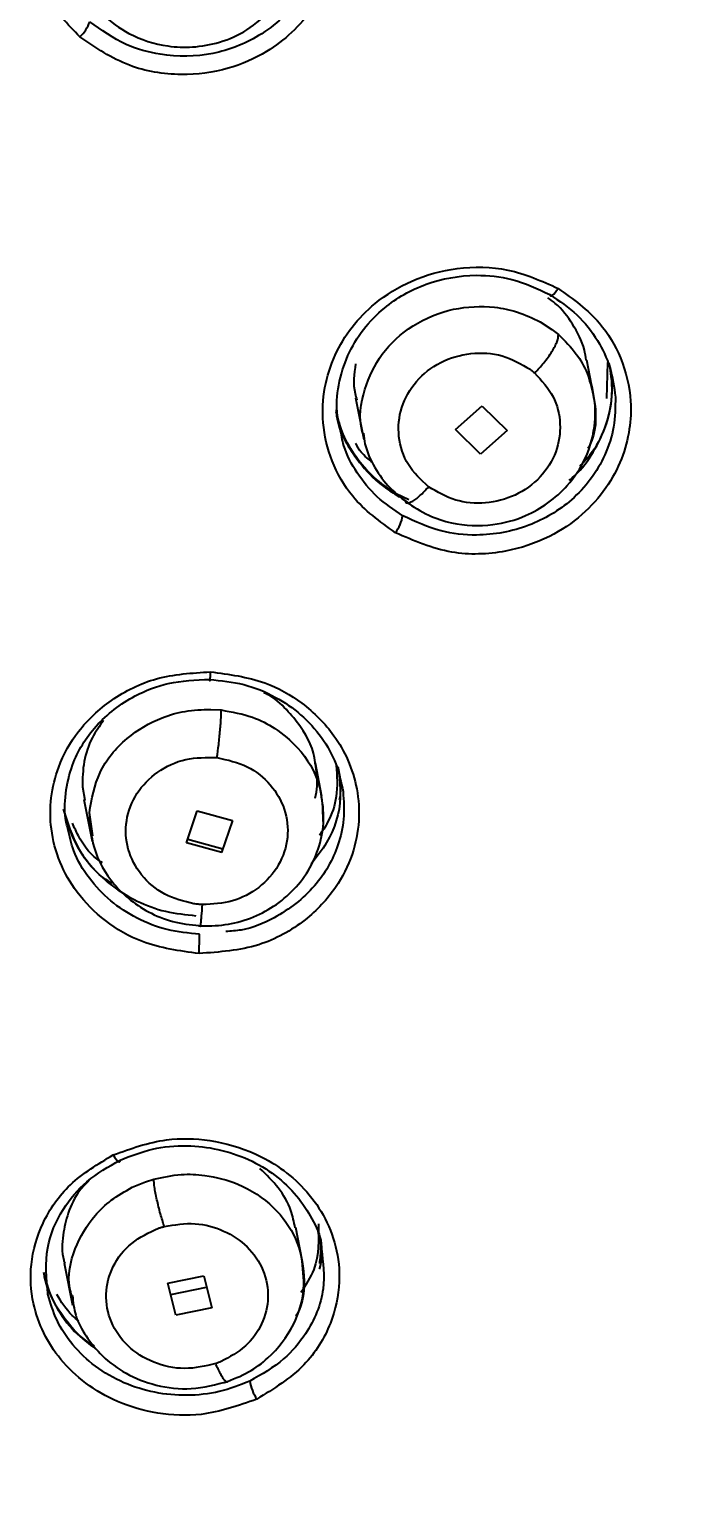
# Model space of a CAD drawing. Header units: millimetres. Extents: x 14183 to 14777, y -4239 to -3399.
# Drawn here: x 14402.23 to 14404.48, y -3744.43 to -3739.38 of the extents above; entities that cross this region are included whole.
import ezdxf

# ---------------------------------------------------------------- set-up
doc = ezdxf.new("R2010")
doc.units = ezdxf.units.MM
doc.header["$LTSCALE"] = 0.1
doc.layers.get('0').update_dxf_attribs({"lineweight": 15})
doc.layers.add('DIM', color=3, linetype='Continuous', lineweight=9)
doc.styles.add('ARIAL', font='arial.ttf')
doc.dimstyles.new('사본 ISO-25', dxfattribs={"dimtxt": 4, "dimasz": 3.5, "dimexe": 0.5, "dimexo": 0.625, "dimgap": 1.5, "dimtad": 1, "dimtih": 1, "dimtoh": 1, "dimdec": 1, "dimlfac": 4, "dimdsep": 46, "dimtxsty": 'ARIAL', "dimcen": 0, "dimclrd": 3, "dimclre": 3, "dimclrt": 3, "dimadec": 1, "dimazin": 0, "dimtfac": 1, "dimtdec": 1, "dimtmove": 0, "dimatfit": 3, "dimfxl": 1.25, "dimtfill": 1, "dimarcsym": 0})

# ---------------------------------------------------------------- blocks, each defined once
blk = doc.blocks.new('*D59')
at = {"layer": 'Defpoints', "color": 0, "transparency": 16777216}
for p in [(14392.1947, -3643.2869), (14495.7345, -4145.3429), (14510.029, -4145.3429)]:
    blk.add_point(p, dxfattribs=at)
at = {"layer": 'DIM', "color": 3, "lineweight": -2, "transparency": 16777216}
for p, q in [((14392.8197, -3643.2869), (14510.529, -3643.2869)), ((14510.029, -3646.7869), (14510.029, -3891.3741)), ((14510.029, -4141.8429), (14510.029, -3899.6183)), ((14496.3595, -4145.3429), (14510.529, -4145.3429))]:
    blk.add_line(p, q, dxfattribs=at)
at = {"layer": 'DIM', "color": 3, "transparency": 16777216}
for points in [[(14509.4457, -3646.7869), (14510.6124, -3646.7869), (14510.029, -3643.2869)], [(14509.4457, -4141.8429), (14510.6124, -4141.8429), (14510.029, -4145.3429)]]:
    blk.add_solid(points, dxfattribs=at)
at = {"layer": 'DIM', "color": 3, "transparency": 16777216, "insert": (14510.029, -3895.4962), "char_height": 4, "attachment_point": 5, "style": 'ARIAL', "bg_fill": 3, "box_fill_scale": 1.1, "bg_fill_color": 256, "bg_fill_true_color": 13158600, "bg_fill_transparency": 0}
blk.add_mtext('(2280)', dxfattribs=at)

msp = doc.modelspace()

# ---------------------------------------------------------------- linework, layer by layer
at = {"linetype": 'Continuous', "lineweight": 25}
for p, q in [((14403.9766, -3740.3816), (14404.0165, -3740.4072)), ((14404.0165, -3740.4072), (14404.039, -3740.425)), ((14404.159, -3740.6306), (14404.1358, -3740.5121)), ((14404.2068, -3740.5209), (14404.2027, -3740.6439)), ((14403.3459, -3740.6411), (14403.3738, -3740.784)), ((14403.6866, -3740.7492), (14403.7781, -3740.6689)), ((14403.7779, -3740.669), (14403.8634, -3740.7531)), ((14403.7728, -3740.8339), (14403.6866, -3740.7491)), ((14403.8634, -3740.7531), (14403.772, -3740.8332)), ((14403.5281, -3740.9891), (14403.484, -3740.9696)), ((14402.8508, -3741.7054), (14402.8867, -3741.7076)), ((14403.2303, -3742.0029), (14403.2083, -3741.8899)), ((14402.412, -3741.9703), (14402.4206, -3742.0155)), ((14402.4173, -3742.0136), (14402.4452, -3742.1563)), ((14402.768, -3742.1615), (14402.8049, -3742.052)), ((14402.8048, -3742.0521), (14402.9246, -3742.0854)), ((14402.4484, -3742.1381), (14402.4361, -3742.0584)), ((14402.9246, -3742.0854), (14402.8878, -3742.1948)), ((14402.7724, -3742.1486), (14402.8921, -3742.1819)), ((14402.8888, -3742.195), (14402.768, -3742.1615)), ((14402.6273, -3743.3197), (14402.6558, -3743.3107)), ((14402.5825, -3743.3385), (14402.6273, -3743.3197)), ((14403.1633, -3743.5874), (14403.1415, -3743.476)), ((14402.3502, -3743.598), (14402.3781, -3743.7408)), ((14402.7043, -3743.6658), (14402.8266, -3743.6406)), ((14402.7319, -3743.7754), (14402.7043, -3743.6658)), ((14402.8266, -3743.6406), (14402.8542, -3743.75)), ((14402.7141, -3743.7046), (14402.8363, -3743.6792)), ((14402.8546, -3743.7499), (14402.7319, -3743.7753))]:
    msp.add_line(p, q, dxfattribs=at)
at = {"linetype": 'Continuous', "lineweight": 25, "flags": 128}
for points in [[(14404.0098, -3740.2885), (14404.0105, -3740.2916), (14404.0122, -3740.293), (14404.0149, -3740.2926), (14404.0184, -3740.2904), (14404.0227, -3740.2866), (14404.0275, -3740.2814), (14404.0327, -3740.2748), (14404.038, -3740.2672)], [(14402.8492, -3741.5774), (14402.8488, -3741.5862), (14402.8485, -3741.5938), (14402.8481, -3741.6), (14402.8478, -3741.6046), (14402.8475, -3741.6072), (14402.8473, -3741.6079), (14402.8471, -3741.6065), (14402.8471, -3741.6032)], [(14402.5176, -3743.2277), (14402.5223, -3743.2353), (14402.5267, -3743.2416), (14402.5308, -3743.2466), (14402.5344, -3743.2499), (14402.5373, -3743.2515), (14402.5394, -3743.2513), (14402.5407, -3743.2492), (14402.541, -3743.2455)]]:
    msp.add_lwpolyline(points, dxfattribs=at)
at = {"linetype": 'Continuous', "lineweight": 25}
for centre, radius, start, end in [((14402.3217, -3739.3176), 0.1219, 312.2655, 341.5953), ((14403.3705, -3741.0184), 0.1389, 323.0366, 349.4898), ((14401.026, -3742.4591), 1.7865, 357.415, 359.5323), ((14403.1502, -3743.9725), 0.1682, 189.5998, 212.2738)]:
    msp.add_arc(centre, radius, start, end, dxfattribs=at)
for points, knots in [([(14403.8939, -3731.8184), (14403.5914, -3731.8845), (14403.1663, -3731.9773), (14402.5512, -3732.1632), (14402.0326, -3732.3433), (14401.4278, -3732.5931), (14400.8097, -3732.8924), (14400.1846, -3733.2461), (14399.5665, -3733.6523), (14398.9659, -3734.1097), (14398.3914, -3734.6162), (14397.8505, -3735.1693), (14397.35, -3735.7661), (14396.8955, -3736.4033), (14396.4926, -3737.0772), (14396.1453, -3737.7838), (14395.8607, -3738.5192), (14395.6507, -3739.2144), (14395.5686, -3739.6675), (14395.5331, -3739.863)], [0, 0, 0, 0, 0.072858, 0.102382, 0.151396, 0.20232, 0.256976, 0.314058, 0.373046, 0.433526, 0.495213, 0.557901, 0.621443, 0.685734, 0.750702, 0.816301, 0.882503, 0.949299, 1, 1, 1, 1]), ([(14405.5357, -3751.6636), (14405.0846, -3751.6479), (14404.1744, -3751.6163), (14402.7278, -3751.3395), (14401.2187, -3750.8373), (14399.738, -3750.0538), (14398.4205, -3749.0434), (14397.3271, -3747.849), (14396.4691, -3746.4845), (14395.9103, -3745.0733), (14395.6182, -3743.6476), (14395.5657, -3742.315), (14395.714, -3741.0196), (14396.0625, -3739.6926), (14396.6762, -3738.3001), (14397.5942, -3736.9219), (14398.7586, -3735.6839), (14400.115, -3734.6425), (14401.6499, -3733.8081), (14403.224, -3733.2487), (14404.8046, -3732.9158), (14405.8189, -3732.8762), (14406.3316, -3732.8562)], [0, 0, 0, 0, 0.041768, 0.084276, 0.137195, 0.191649, 0.244568, 0.299021, 0.351941, 0.406395, 0.452689, 0.499999, 0.541767, 0.584275, 0.637195, 0.691649, 0.744569, 0.799023, 0.851943, 0.906397, 0.952691, 1, 1, 1, 1]), ([(14406.0419, -3734.1251), (14405.9656, -3734.1266), (14405.6579, -3734.1327), (14405.1474, -3734.1817), (14404.5837, -3734.2654), (14404.0145, -3734.3804), (14403.4323, -3734.5313), (14402.76, -3734.7562), (14402.0908, -3735.033), (14401.4873, -3735.3371), (14401.0433, -3735.5986), (14400.735, -3735.7968), (14400.4705, -3735.9778), (14400.1896, -3736.1859), (14399.9364, -3736.3886), (14399.6994, -3736.5907), (14399.3906, -3736.872), (14399.0372, -3737.2306), (14398.6778, -3737.6447), (14398.4029, -3737.9992), (14398.1211, -3738.4003), (14397.8625, -3738.8166), (14397.6122, -3739.2853), (14397.3894, -3739.7685), (14397.2007, -3740.2632), (14397.0611, -3740.7211), (14396.964, -3741.1086), (14396.8804, -3741.522), (14396.8126, -3741.9893), (14396.7921, -3742.3286), (14396.7825, -3742.4878)], [0, 0, 0, 0, 0.016152, 0.06518, 0.108195, 0.136441, 0.187727, 0.235089, 0.286244, 0.341117, 0.378772, 0.39631, 0.419682, 0.447617, 0.471622, 0.489801, 0.515124, 0.562464, 0.599762, 0.635688, 0.661677, 0.708732, 0.745176, 0.781227, 0.829118, 0.865649, 0.890819, 0.920962, 0.962932, 1, 1, 1, 1]), ([(14402.4037, -3739.4078), (14402.3623, -3739.3649), (14402.2884, -3739.2884), (14402.232, -3739.1398), (14402.2217, -3739.0011), (14402.2511, -3738.871), (14402.3057, -3738.7658), (14402.382, -3738.677), (14402.482, -3738.604), (14402.6113, -3738.5503), (14402.7714, -3738.5319), (14402.9508, -3738.5624), (14403.0524, -3738.6317), (14403.1056, -3738.668)], [0, 0, 0, 0, 0.110615, 0.197326, 0.298405, 0.374494, 0.45069, 0.521648, 0.592574, 0.678268, 0.774745, 0.881979, 1, 1, 1, 1]), ([(14403.1056, -3738.668), (14403.144, -3738.7072), (14403.2141, -3738.7786), (14403.2759, -3738.9257), (14403.289, -3739.0706), (14403.2574, -3739.2058), (14403.2039, -3739.3094), (14403.1309, -3739.3946), (14403.0344, -3739.4678), (14402.9067, -3739.5237), (14402.7438, -3739.5447), (14402.561, -3739.5149), (14402.4577, -3739.4446), (14402.4037, -3739.4078)], [0, 0, 0, 0, 0.101929, 0.185933, 0.299556, 0.376403, 0.449663, 0.519328, 0.585392, 0.672932, 0.771234, 0.880251, 1, 1, 1, 1]), ([(14403.2267, -3738.9645), (14403.2293, -3738.9995), (14403.2345, -3739.0698), (14403.2096, -3739.1729), (14403.163, -3739.2662), (14403.097, -3739.3448), (14402.999, -3739.4198), (14402.8568, -3739.4752), (14402.6964, -3739.4773), (14402.55, -3739.4365), (14402.4773, -3739.3846), (14402.4373, -3739.3561)], [0, 0, 0, 0, 0.09578, 0.192149, 0.285708, 0.376529, 0.464691, 0.610535, 0.766024, 0.871547, 1, 1, 1, 1]), ([(14402.3652, -3739.043), (14402.3637, -3739.0512), (14402.3547, -3739.0986), (14402.3797, -3739.179), (14402.4241, -3739.2672), (14402.4859, -3739.3403), (14402.5762, -3739.4059), (14402.6848, -3739.4411), (14402.7919, -3739.4452), (14402.8848, -3739.4283), (14402.9807, -3739.3869), (14403.0321, -3739.3384), (14403.0588, -3739.3133)], [0, 0, 0, 0, 0.025593, 0.149287, 0.248701, 0.336038, 0.450486, 0.59548, 0.681622, 0.77809, 0.884738, 1, 1, 1, 1]), ([(14403.4815, -3741.1019), (14403.4288, -3741.0638), (14403.3369, -3740.9972), (14403.2602, -3740.8597), (14403.2294, -3740.7313), (14403.2356, -3740.6069), (14403.2708, -3740.4956), (14403.3301, -3740.3977), (14403.4169, -3740.3087), (14403.5381, -3740.2342), (14403.6953, -3740.1913), (14403.8735, -3740.1936), (14403.982, -3740.2421), (14404.038, -3740.2672)], [0, 0, 0, 0, 0.120626, 0.21067, 0.298159, 0.376483, 0.451831, 0.522722, 0.593595, 0.68423, 0.782172, 0.887414, 1, 1, 1, 1]), ([(14403.2934, -3740.7466), (14403.2898, -3740.732), (14403.2777, -3740.6831), (14403.2851, -3740.5967), (14403.3149, -3740.4959), (14403.3691, -3740.4061), (14403.4552, -3740.3174), (14403.5856, -3740.243), (14403.7407, -3740.216), (14403.8883, -3740.2314), (14403.9673, -3740.2686), (14404.0098, -3740.2885)], [0, 0, 0, 0, 0.044154, 0.147462, 0.250234, 0.349898, 0.446491, 0.598596, 0.758318, 0.87002, 1, 1, 1, 1]), ([(14404.038, -3740.2672), (14404.0887, -3740.3036), (14404.1785, -3740.368), (14404.2593, -3740.507), (14404.2894, -3740.6336), (14404.2843, -3740.7513), (14404.2573, -3740.8527), (14404.2035, -3740.9533), (14404.1206, -3741.0456), (14404.0045, -3741.1237), (14403.8522, -3741.1743), (14403.6633, -3741.181), (14403.5445, -3741.1293), (14403.4815, -3741.1019)], [0, 0, 0, 0, 0.115851, 0.205327, 0.3044149, 0.3669347, 0.4344079, 0.5068344, 0.5842001, 0.6665224, 0.7633032, 0.8744688, 1, 1, 1, 1]), ([(14404.0098, -3740.2885), (14404.0418, -3740.3101), (14404.1059, -3740.3532), (14404.1736, -3740.4406), (14404.2196, -3740.5368), (14404.2288, -3740.6041), (14404.2334, -3740.6384)], [0, 0, 0, 0, 0.260379, 0.520814, 0.756027, 1, 1, 1, 1]), ([(14403.3704, -3740.7616), (14403.3698, -3740.7596), (14403.3547, -3740.7121), (14403.3698, -3740.6137), (14403.4298, -3740.4864), (14403.538, -3740.3874), (14403.6755, -3740.3312), (14403.8014, -3740.3255), (14403.9019, -3740.3456), (14403.951, -3740.3693), (14403.9766, -3740.3816)], [0, 0, 0, 0, 0.007328, 0.177973, 0.335021, 0.496969, 0.662329, 0.816321, 0.904526, 1, 1, 1, 1]), ([(14404.1335, -3740.5126), (14404.1318, -3740.5009), (14404.1254, -3740.4572), (14404.0899, -3740.3901), (14404.0456, -3740.3296), (14404.0113, -3740.3054), (14404.0025, -3740.2993)], [0, 0, 0, 0, 0.139669, 0.523103, 0.87833, 1, 1, 1, 1]), ([(14403.9576, -3740.5562), (14403.9683, -3740.5449), (14403.9846, -3740.5275), (14404.0039, -3740.5021), (14404.0171, -3740.4826), (14404.0275, -3740.4642), (14404.0373, -3740.4428), (14404.0383, -3740.432), (14404.039, -3740.425)], [0, 0, 0, 0, 0.2390194, 0.3676958, 0.4991771, 0.6307784, 0.7598004, 1, 1, 1, 1]), ([(14404.039, -3740.425), (14404.0606, -3740.4462), (14404.1005, -3740.4855), (14404.1452, -3740.5664), (14404.1692, -3740.6709), (14404.168, -3740.7642), (14404.1416, -3740.8097), (14404.1392, -3740.8138)], [0, 0, 0, 0, 0.207035, 0.382596, 0.638388, 0.967589, 1, 1, 1, 1]), ([(14403.5948, -3740.9452), (14403.5694, -3740.9214), (14403.5184, -3740.8736), (14403.4871, -3740.7742), (14403.4968, -3740.6724), (14403.5482, -3740.581), (14403.6332, -3740.5146), (14403.7382, -3740.4836), (14403.8499, -3740.4901), (14403.9113, -3740.5258), (14403.942, -3740.5437)], [0, 0, 0, 0, 0.125071, 0.250364, 0.375365, 0.500101, 0.624754, 0.749553, 0.874644, 1, 1, 1, 1]), ([(14403.3456, -3740.5251), (14403.3408, -3740.5593), (14403.3348, -3740.6013), (14403.348, -3740.6408), (14403.3504, -3740.6481)], [0, 0, 0, 0, 0.815328, 1, 1, 1, 1]), ([(14404.0757, -3740.9224), (14404.079, -3740.9199), (14404.1098, -3740.8969), (14404.1532, -3740.8382), (14404.2088, -3740.7322), (14404.2294, -3740.6208), (14404.2166, -3740.5457), (14404.2127, -3740.5226)], [0, 0, 0, 0, 0.027362, 0.252336, 0.477961, 0.839188, 1, 1, 1, 1]), ([(14404.2137, -3740.5302), (14404.2182, -3740.5654), (14404.2273, -3740.6365), (14404.201, -3740.7408), (14404.1619, -3740.8228), (14404.1247, -3740.8621), (14404.1123, -3740.8752)], [0, 0, 0, 0, 0.297568, 0.601344, 0.867384, 1, 1, 1, 1]), ([(14403.5178, -3740.996), (14403.543, -3741.0127), (14403.5908, -3741.0444), (14403.6918, -3741.0764), (14403.8075, -3741.0819), (14403.9202, -3741.0508), (14404.0052, -3741.0024), (14404.077, -3740.938), (14404.1388, -3740.8453), (14404.1659, -3740.7426), (14404.1649, -3740.6483), (14404.1511, -3740.5996), (14404.144, -3740.5744)], [0, 0, 0, 0, 0.092017, 0.173932, 0.314149, 0.428703, 0.516603, 0.605818, 0.716764, 0.847633, 0.920906, 1, 1, 1, 1]), ([(14403.9576, -3740.5562), (14403.9812, -3740.5819), (14404.0272, -3740.6321), (14404.0504, -3740.7304), (14404.0356, -3740.8282), (14403.9812, -3740.916), (14403.8944, -3740.9787), (14403.791, -3741.0055), (14403.6837, -3740.9972), (14403.6247, -3740.9627), (14403.5948, -3740.9452)], [0, 0, 0, 0, 0.12887, 0.251483, 0.374003, 0.500595, 0.628637, 0.753091, 0.874836, 1, 1, 1, 1]), ([(14403.942, -3740.5437), (14403.9447, -3740.5457), (14403.95, -3740.5497), (14403.9551, -3740.554), (14403.9576, -3740.5562)], [0, 0, 0, 0, 0.49993, 1, 1, 1, 1]), ([(14404.2334, -3740.6384), (14404.2331, -3740.6728), (14404.2325, -3740.7402), (14404.2011, -3740.8362), (14404.1515, -3740.9206), (14404.0692, -3741.0092), (14403.9388, -3741.0876), (14403.7791, -3741.1166), (14403.629, -3741.101), (14403.5498, -3741.0638), (14403.507, -3741.0437)], [0, 0, 0, 0, 0.106228, 0.208647, 0.307285, 0.402175, 0.568934, 0.744443, 0.861929, 1, 1, 1, 1]), ([(14403.2793, -3740.6817), (14403.2795, -3740.6857), (14403.2819, -3740.7425), (14403.3302, -3740.8276), (14403.4078, -3740.9226), (14403.4664, -3740.9616), (14403.4947, -3740.9804)], [0, 0, 0, 0, 0.032012, 0.459009, 0.739098, 1, 1, 1, 1]), ([(14403.4844, -3740.9696), (14403.4581, -3740.9513), (14403.4059, -3740.915), (14403.3456, -3740.8448), (14403.3009, -3740.7693), (14403.2866, -3740.7149), (14403.2797, -3740.6889)], [0, 0, 0, 0, 0.2592475, 0.5153567, 0.7692446, 1, 1, 1, 1]), ([(14403.507, -3741.0437), (14403.4767, -3741.0235), (14403.416, -3740.9831), (14403.349, -3740.8997), (14403.306, -3740.8195), (14403.2968, -3740.7661), (14403.2934, -3740.7466)], [0, 0, 0, 0, 0.2813227, 0.5626962, 0.8397059, 1, 1, 1, 1]), ([(14403.3722, -3740.7616), (14403.3737, -3740.7738), (14403.3787, -3740.8149), (14403.4093, -3740.8799), (14403.46, -3740.9518), (14403.5069, -3740.9869), (14403.5301, -3741.0043)], [0, 0, 0, 0, 0.124803, 0.420024, 0.713011, 1, 1, 1, 1]), ([(14403.4049, -3740.8627), (14403.3904, -3740.8515), (14403.3662, -3740.8327), (14403.3513, -3740.8071), (14403.3453, -3740.7968)], [0, 0, 0, 0, 0.599606, 1, 1, 1, 1]), ([(14403.5143, -3740.9912), (14403.5154, -3740.9947), (14403.5174, -3741.0008), (14403.5269, -3741.0003), (14403.5376, -3740.9963), (14403.5507, -3740.9879), (14403.5695, -3740.9726), (14403.5848, -3740.956), (14403.5948, -3740.9452)], [0, 0, 0, 0, 0.193012, 0.3298, 0.469508, 0.609216, 0.746004, 1, 1, 1, 1]), ([(14402.8107, -3742.5397), (14402.7444, -3742.5308), (14402.6285, -3742.5153), (14402.4879, -3742.4324), (14402.3929, -3742.3373), (14402.331, -3742.2287), (14402.3021, -3742.1178), (14402.3013, -3742.0069), (14402.3294, -3741.8919), (14402.3952, -3741.7738), (14402.5095, -3741.6667), (14402.6662, -3741.5885), (14402.7869, -3741.5812), (14402.8492, -3741.5774)], [0, 0, 0, 0, 0.1206383, 0.2106826, 0.2981356, 0.374823, 0.4518455, 0.5227256, 0.5935866, 0.6842285, 0.7821737, 0.8874168, 1, 1, 1, 1]), ([(14402.8492, -3741.5774), (14402.9129, -3741.5857), (14403.0259, -3741.6003), (14403.1709, -3741.6826), (14403.2649, -3741.7773), (14403.3235, -3741.8801), (14403.3543, -3741.9787), (14403.3612, -3742.0888), (14403.3382, -3742.2048), (14403.2787, -3742.3235), (14403.173, -3742.4351), (14403.0116, -3742.5255), (14402.8803, -3742.5348), (14402.8107, -3742.5397)], [0, 0, 0, 0, 0.115863, 0.205351, 0.304464, 0.367061, 0.434565, 0.506974, 0.584275, 0.666619, 0.763394, 0.874528, 1, 1, 1, 1]), ([(14402.3626, -3742.1128), (14402.3604, -3742.1054), (14402.3492, -3742.0666), (14402.3526, -3741.9919), (14402.3782, -3741.8776), (14402.4532, -3741.7546), (14402.5738, -3741.662), (14402.7107, -3741.609), (14402.7994, -3741.6052), (14402.8471, -3741.6032)], [0, 0, 0, 0, 0.02952, 0.155141, 0.283635, 0.480499, 0.68722, 0.831782, 1, 1, 1, 1]), ([(14402.8471, -3741.6032), (14402.8865, -3741.6073), (14402.9653, -3741.6154), (14403.0714, -3741.6594), (14403.1617, -3741.7217), (14403.2321, -3741.7994), (14403.2827, -3741.8896), (14403.2963, -3741.9547), (14403.303, -3741.9867)], [0, 0, 0, 0, 0.1764615, 0.3529612, 0.5123654, 0.6777077, 0.8417939, 1, 1, 1, 1]), ([(14403.2079, -3741.8899), (14403.2078, -3741.8889), (14403.2044, -3741.8447), (14403.1709, -3741.7787), (14403.1096, -3741.7043), (14403.0662, -3741.6636), (14403.0361, -3741.6501), (14403.0318, -3741.6482)], [0, 0, 0, 0, 0.009764, 0.44581, 0.691683, 0.955562, 1, 1, 1, 1]), ([(14402.4846, -3741.7433), (14402.4709, -3741.7625), (14402.4401, -3741.8055), (14402.414, -3741.8838), (14402.4127, -3741.9414), (14402.412, -3741.9703)], [0, 0, 0, 0, 0.284432, 0.640523, 1, 1, 1, 1]), ([(14402.4361, -3742.0584), (14402.4443, -3742.0116), (14402.4608, -3741.9171), (14402.5555, -3741.8018), (14402.6642, -3741.7377), (14402.7646, -3741.7086), (14402.8213, -3741.7065), (14402.8508, -3741.7054)], [0, 0, 0, 0, 0.24718, 0.498834, 0.727346, 0.858272, 1, 1, 1, 1]), ([(14402.8721, -3741.8702), (14402.8741, -3741.8555), (14402.8771, -3741.8328), (14402.8806, -3741.8006), (14402.883, -3741.7762), (14402.8848, -3741.7537), (14402.8865, -3741.7278), (14402.8866, -3741.7156), (14402.8867, -3741.7076)], [0, 0, 0, 0, 0.238525, 0.366984, 0.498331, 0.629922, 0.759081, 1, 1, 1, 1]), ([(14402.8867, -3741.7076), (14402.923, -3741.7141), (14402.9881, -3741.7256), (14403.0771, -3741.7716), (14403.1629, -3741.8444), (14403.2304, -3741.9555), (14403.233, -3742.0466), (14403.2342, -3742.0891)], [0, 0, 0, 0, 0.183835, 0.329682, 0.506588, 0.769776, 1, 1, 1, 1]), ([(14402.7933, -3742.3699), (14402.7587, -3742.3612), (14402.6893, -3742.3437), (14402.609, -3742.2743), (14402.5622, -3742.1845), (14402.5565, -3742.0846), (14402.5927, -3741.9901), (14402.6652, -3741.9157), (14402.7639, -3741.8691), (14402.836, -3741.8698), (14402.8721, -3741.8702)], [0, 0, 0, 0, 0.124865, 0.250196, 0.375239, 0.500017, 0.624702, 0.749522, 0.874626, 1, 1, 1, 1]), ([(14402.8721, -3741.8702), (14402.908, -3741.8782), (14402.9779, -3741.8938), (14403.059, -3741.9601), (14403.1085, -3742.0457), (14403.1195, -3742.1443), (14403.0882, -3742.2407), (14403.0198, -3742.3173), (14402.9266, -3742.3671), (14402.8571, -3742.3708), (14402.8222, -3742.3727)], [0, 0, 0, 0, 0.129909, 0.253103, 0.374834, 0.500547, 0.629266, 0.755203, 0.87703, 1, 1, 1, 1]), ([(14403.2076, -3742.0084), (14403.2104, -3741.995), (14403.2185, -3741.9558), (14403.2121, -3741.9161), (14403.2079, -3741.8899)], [0, 0, 0, 0, 0.340929, 1, 1, 1, 1]), ([(14403.2795, -3741.8973), (14403.2819, -3741.9328), (14403.2865, -3741.999), (14403.259, -3742.0807), (14403.232, -3742.1219), (14403.2222, -3742.1368)], [0, 0, 0, 0, 0.424371, 0.791182, 1, 1, 1, 1]), ([(14403.2912, -3742.0138), (14403.2924, -3742.0073), (14403.2991, -3741.9705), (14403.2923, -3741.933), (14403.2866, -3741.9022)], [0, 0, 0, 0, 0.174965, 1, 1, 1, 1]), ([(14403.2883, -3741.9226), (14403.2914, -3741.9504), (14403.3, -3742.028), (14403.2664, -3742.1422), (14403.2124, -3742.2101), (14403.1936, -3742.2338)], [0, 0, 0, 0, 0.266552, 0.744196, 1, 1, 1, 1]), ([(14402.8087, -3742.4449), (14402.8393, -3742.445), (14402.8998, -3742.4453), (14402.9877, -3742.4212), (14403.0682, -3742.3805), (14403.1381, -3742.3221), (14403.1931, -3742.2482), (14403.2278, -3742.1629), (14403.2414, -3742.072), (14403.2311, -3742.0123), (14403.2259, -3741.9829)], [0, 0, 0, 0, 0.124263, 0.245605, 0.367154, 0.491241, 0.618502, 0.74749, 0.875449, 1, 1, 1, 1]), ([(14403.303, -3741.9867), (14403.3051, -3742.0181), (14403.3092, -3742.0795), (14403.2834, -3742.1921), (14403.2123, -3742.318), (14403.0881, -3742.4125), (14402.9781, -3742.4596), (14402.9199, -3742.4635), (14402.9024, -3742.4646)], [0, 0, 0, 0, 0.140146, 0.274968, 0.511836, 0.761141, 0.928009, 1, 1, 1, 1]), ([(14402.5144, -3742.2992), (14402.5097, -3742.2967), (14402.4593, -3742.2695), (14402.392, -3742.1826), (14402.3623, -3742.092), (14402.3474, -3742.0469)], [0, 0, 0, 0, 0.048603, 0.525751, 1, 1, 1, 1]), ([(14402.3481, -3742.0467), (14402.3569, -3742.0799), (14402.3774, -3742.157), (14402.459, -3742.2717), (14402.5742, -3742.3549), (14402.6957, -3742.3997), (14402.7653, -3742.4068), (14402.8001, -3742.4104)], [0, 0, 0, 0, 0.172039, 0.399317, 0.675955, 0.837969, 1, 1, 1, 1]), ([(14402.4807, -3742.2298), (14402.474, -3742.2253), (14402.4387, -3742.2019), (14402.4042, -3742.1535), (14402.3849, -3742.1092), (14402.3786, -3742.0948)], [0, 0, 0, 0, 0.136452, 0.718796, 1, 1, 1, 1]), ([(14402.4355, -3742.0562), (14402.4382, -3742.0976), (14402.4439, -3742.1868), (14402.5035, -3742.289), (14402.5762, -3742.3603), (14402.6478, -3742.4053), (14402.7315, -3742.4372), (14402.7922, -3742.4425), (14402.8229, -3742.4452)], [0, 0, 0, 0, 0.202928, 0.43834, 0.568282, 0.705866, 0.850988, 1, 1, 1, 1]), ([(14402.8125, -3742.4737), (14402.7753, -3742.47), (14402.7009, -3742.4627), (14402.5973, -3742.4221), (14402.5059, -3742.3624), (14402.432, -3742.2838), (14402.3813, -3742.1986), (14402.3682, -3742.1383), (14402.3626, -3742.1128)], [0, 0, 0, 0, 0.172988, 0.346006, 0.516336, 0.689695, 0.868527, 1, 1, 1, 1]), ([(14402.8222, -3742.3727), (14402.8174, -3742.3724), (14402.8077, -3742.3718), (14402.7981, -3742.3706), (14402.7933, -3742.3699)], [0, 0, 0, 0, 0.497787, 1, 1, 1, 1]), ([(14402.8148, -3742.4441), (14402.8149, -3742.4449), (14402.8151, -3742.448), (14402.8158, -3742.4454), (14402.8169, -3742.4395), (14402.8182, -3742.4277), (14402.82, -3742.4076), (14402.8213, -3742.3864), (14402.8222, -3742.3727)], [0, 0, 0, 0, 0.053571, 0.21402, 0.377932, 0.541845, 0.702294, 1, 1, 1, 1]), ([(14402.5176, -3743.2277), (14402.5774, -3743.2063), (14402.6834, -3743.1682), (14402.854, -3743.1733), (14402.9871, -3743.2116), (14403.0938, -3743.2727), (14403.1742, -3743.3427), (14403.2401, -3743.4331), (14403.2833, -3743.5419), (14403.2964, -3743.6693), (14403.2654, -3743.8114), (14403.1747, -3743.9604), (14403.0658, -3744.027), (14403.008, -3744.0623)], [0, 0, 0, 0, 0.115851, 0.20533, 0.304427, 0.366961, 0.434433, 0.506843, 0.584178, 0.666519, 0.76331, 0.874477, 1, 1, 1, 1]), ([(14402.541, -3743.2455), (14402.5774, -3743.2313), (14402.6501, -3743.203), (14402.7658, -3743.1931), (14402.8777, -3743.2058), (14402.9813, -3743.2402), (14403.0728, -3743.295), (14403.1471, -3743.3648), (14403.1972, -3743.4446), (14403.2283, -3743.5075), (14403.2288, -3743.5436), (14403.2289, -3743.5503)], [0, 0, 0, 0, 0.13248, 0.26499, 0.38466, 0.508789, 0.631967, 0.750729, 0.865109, 0.975141, 1, 1, 1, 1]), ([(14403.008, -3744.0623), (14402.9456, -3744.0844), (14402.8366, -3744.123), (14402.6695, -3744.1155), (14402.5343, -3744.077), (14402.4218, -3744.0118), (14402.3364, -3743.9306), (14402.2758, -3743.8374), (14402.2376, -3743.7271), (14402.2305, -3743.5974), (14402.2713, -3743.4554), (14402.3648, -3743.3189), (14402.4656, -3743.2588), (14402.5176, -3743.2277)], [0, 0, 0, 0, 0.120602, 0.210632, 0.298126, 0.376505, 0.45188, 0.522757, 0.593614, 0.684266, 0.78221, 0.887441, 1, 1, 1, 1]), ([(14402.2945, -3743.7033), (14402.2895, -3743.65), (14402.2802, -3743.5495), (14402.3378, -3743.4166), (14402.4241, -3743.3121), (14402.5013, -3743.2681), (14402.541, -3743.2455)], [0, 0, 0, 0, 0.291688, 0.549548, 0.768548, 1, 1, 1, 1]), ([(14402.4356, -3743.3142), (14402.4243, -3743.3257), (14402.3924, -3743.3586), (14402.3618, -3743.4235), (14402.3436, -3743.504), (14402.3406, -3743.5637), (14402.3505, -3743.595), (14402.3516, -3743.5985)], [0, 0, 0, 0, 0.1505595, 0.4284911, 0.6804667, 0.9639227, 1, 1, 1, 1]), ([(14402.6558, -3743.3107), (14402.687, -3743.304), (14402.7446, -3743.2917), (14402.8433, -3743.296), (14402.9564, -3743.3258), (14403.0687, -3743.3996), (14403.1491, -3743.5123), (14403.1752, -3743.6405), (14403.1684, -3743.7363), (14403.1423, -3743.7771), (14403.141, -3743.7791)], [0, 0, 0, 0, 0.107507, 0.198669, 0.331493, 0.502436, 0.661473, 0.824285, 0.991337, 1, 1, 1, 1]), ([(14402.6919, -3743.4723), (14402.6875, -3743.4581), (14402.6807, -3743.4363), (14402.6725, -3743.4047), (14402.6667, -3743.3806), (14402.662, -3743.358), (14402.6574, -3743.3319), (14402.6564, -3743.3191), (14402.6558, -3743.3107)], [0, 0, 0, 0, 0.239018, 0.367695, 0.499176, 0.630777, 0.7598, 1, 1, 1, 1]), ([(14403.1392, -3743.4765), (14403.1351, -3743.4567), (14403.1252, -3743.4087), (14403.0849, -3743.338), (14403.0411, -3743.2958), (14403.019, -3743.2746)], [0, 0, 0, 0, 0.258845, 0.62746, 1, 1, 1, 1]), ([(14402.3761, -3743.7083), (14402.3736, -3743.6999), (14402.3581, -3743.6481), (14402.3813, -3743.5479), (14402.4386, -3743.4476), (14402.5106, -3743.3789), (14402.5579, -3743.3524), (14402.5825, -3743.3385)], [0, 0, 0, 0, 0.059725, 0.366749, 0.660421, 0.822627, 1, 1, 1, 1]), ([(14402.6919, -3743.4723), (14402.7272, -3743.4665), (14402.796, -3743.4554), (14402.8973, -3743.4831), (14402.9802, -3743.5388), (14403.0355, -3743.6198), (14403.0531, -3743.7143), (14403.0304, -3743.8064), (14402.9739, -3743.8862), (14402.9154, -3743.9179), (14402.8859, -3743.934)], [0, 0, 0, 0, 0.1290378, 0.2518342, 0.374257, 0.5006059, 0.6288661, 0.7539574, 0.8758427, 1, 1, 1, 1]), ([(14403.2187, -3743.4629), (14403.22, -3743.5166), (14403.2219, -3743.6005), (14403.1754, -3743.6722), (14403.1586, -3743.6981)], [0, 0, 0, 0, 0.638931, 1, 1, 1, 1]), ([(14402.8676, -3743.9409), (14402.8323, -3743.9491), (14402.7617, -3743.9654), (14402.6529, -3743.9415), (14402.5631, -3743.8847), (14402.5045, -3743.8007), (14402.4863, -3743.7029), (14402.5115, -3743.6067), (14402.575, -3743.5236), (14402.6398, -3743.4934), (14402.6723, -3743.4783)], [0, 0, 0, 0, 0.125071, 0.250364, 0.375365, 0.500101, 0.624754, 0.749553, 0.874644, 1, 1, 1, 1]), ([(14402.6723, -3743.4783), (14402.6755, -3743.4772), (14402.682, -3743.475), (14402.6886, -3743.4732), (14402.6919, -3743.4723)], [0, 0, 0, 0, 0.499931, 1, 1, 1, 1]), ([(14403.223, -3743.599), (14403.2255, -3743.5808), (14403.2306, -3743.544), (14403.222, -3743.5077), (14403.2177, -3743.4893)], [0, 0, 0, 0, 0.495717, 1, 1, 1, 1]), ([(14403.2208, -3743.5071), (14403.2274, -3743.5439), (14403.2342, -3743.5817), (14403.2219, -3743.6169), (14403.2215, -3743.6179)], [0, 0, 0, 0, 0.970478, 1, 1, 1, 1]), ([(14403.2289, -3743.5503), (14403.2345, -3743.5955), (14403.2468, -3743.6954), (14403.1901, -3743.8267), (14403.0999, -3743.9345), (14403.0249, -3743.9774), (14402.9844, -3744.0005)], [0, 0, 0, 0, 0.252132, 0.556633, 0.760459, 1, 1, 1, 1]), ([(14402.8974, -3744.0057), (14402.9256, -3743.9948), (14402.9796, -3743.9739), (14403.0653, -3743.9106), (14403.1377, -3743.8158), (14403.1755, -3743.6926), (14403.1657, -3743.6137), (14403.1612, -3743.5775)], [0, 0, 0, 0, 0.161296, 0.308602, 0.572148, 0.804063, 1, 1, 1, 1]), ([(14402.4533, -3743.881), (14402.4465, -3743.877), (14402.4088, -3743.8551), (14402.3578, -3743.7989), (14402.3038, -3743.718), (14402.2879, -3743.6587), (14402.28, -3743.6293)], [0, 0, 0, 0, 0.070264, 0.385029, 0.694746, 1, 1, 1, 1]), ([(14402.2802, -3743.6291), (14402.2803, -3743.6299), (14402.2825, -3743.6655), (14402.3134, -3743.7333), (14402.3689, -3743.8222), (14402.425, -3743.866), (14402.4509, -3743.8863)], [0, 0, 0, 0, 0.007665, 0.350547, 0.700138, 1, 1, 1, 1]), ([(14402.9844, -3744.0005), (14402.9501, -3744.014), (14402.8817, -3744.0409), (14402.7699, -3744.0527), (14402.6585, -3744.0427), (14402.551, -3744.0092), (14402.4547, -3743.9535), (14402.3773, -3743.8797), (14402.3212, -3743.7952), (14402.3033, -3743.7335), (14402.2945, -3743.7033)], [0, 0, 0, 0, 0.126136, 0.252296, 0.376492, 0.502899, 0.633884, 0.76037, 0.882395, 1, 1, 1, 1]), ([(14402.3996, -3743.7959), (14402.392, -3743.7895), (14402.3611, -3743.7634), (14402.3401, -3743.7299), (14402.3244, -3743.7047)], [0, 0, 0, 0, 0.248243, 1, 1, 1, 1]), ([(14402.3782, -3743.7082), (14402.3806, -3743.731), (14402.3858, -3743.7804), (14402.4243, -3743.8502), (14402.4804, -3743.9196), (14402.5618, -3743.9791), (14402.6656, -3744.0196), (14402.7883, -3744.0336), (14402.8689, -3744.012), (14402.9106, -3744.0009)], [0, 0, 0, 0, 0.0992324, 0.2152751, 0.345243, 0.4888952, 0.6460824, 0.8167309, 1, 1, 1, 1]), ([(14402.8859, -3743.934), (14402.8829, -3743.9352), (14402.8769, -3743.9377), (14402.8707, -3743.9398), (14402.8676, -3743.9409)], [0, 0, 0, 0, 0.498382, 1, 1, 1, 1]), ([(14402.9083, -3744.0009), (14402.9082, -3744.0017), (14402.9077, -3744.0051), (14402.9041, -3744.0037), (14402.8988, -3743.9996), (14402.8918, -3743.9899), (14402.8817, -3743.9725), (14402.8731, -3743.9534), (14402.8676, -3743.9409)], [0, 0, 0, 0, 0.047315, 0.208799, 0.37373, 0.538662, 0.700146, 1, 1, 1, 1])]:
    msp.add_open_spline(points, degree=3, knots=knots, dxfattribs=at)
for points in [[(14396.8498, -3742.4687), (14396.8727, -3742.1697), (14396.9185, -3741.5717), (14397.1213, -3740.6851), (14397.4197, -3739.8192), (14397.8198, -3738.9843), (14398.3145, -3738.19), (14398.8986, -3737.4455), (14399.5651, -3736.7596), (14400.3064, -3736.1402), (14401.1137, -3735.5946), (14401.9777, -3735.1291), (14402.8883, -3734.7491), (14403.8349, -3734.4593), (14404.8065, -3734.2623), (14405.7913, -3734.1627), (14406.7797, -3734.1532), (14407.4287, -3734.2285), (14407.7531, -3734.2662)], [(14415.0987, -3742.4665), (14415.0758, -3742.7653), (14415.03, -3743.3628), (14414.8275, -3744.2487), (14414.5296, -3745.1138), (14414.13, -3745.9482), (14413.6361, -3746.742), (14413.0529, -3747.4861), (14412.3873, -3748.1718), (14411.6471, -3748.7911), (14410.8408, -3749.3368), (14409.9779, -3749.8025), (14409.0684, -3750.1829), (14408.123, -3750.4734), (14407.1524, -3750.6712), (14406.1685, -3750.7717), (14405.1808, -3750.7824), (14404.5322, -3750.7079), (14404.2079, -3750.6707)]]:
    msp.add_open_spline(points, degree=3, dxfattribs=at)

# ---------------------------------------------------------------- next in the draw order: dimensions: what is measured, and where the dimension line sits
at = {"layer": 'DIM'}
dim = msp.add_linear_dim(base=(14510.029, -4145.3429), p1=(14392.1947, -3643.2869), p2=(14495.7345, -4145.3429), angle=90, text='(2280)', dimstyle='사본 ISO-25', override={"dimtad": 0}, dxfattribs=at)
dim.commit()
dim.dimension.update_dxf_attribs({"geometry": '*D59', "text_midpoint": (14510.029, -3895.4962), "dimtype": 160})

doc.saveas('drawing.dxf')
